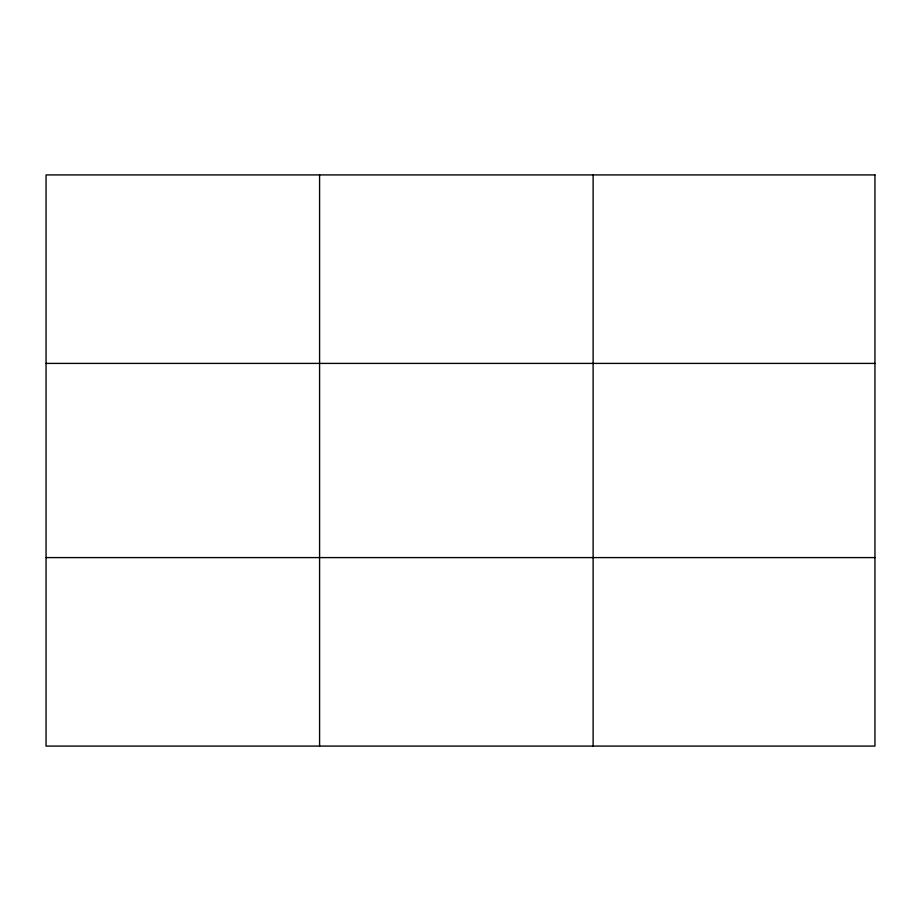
<?xml version="1.0" encoding="UTF-8"?>
<svg xmlns="http://www.w3.org/2000/svg" width="921" height="921" viewBox="0 0 921 921"><rect width="100%" height="100%" fill="white"/><g stroke="black" fill="none" stroke-linecap="round" stroke-linejoin="round"><path stroke-width="1.38" d="M319.587 746.079L319.587 174.921M593.124 746.079L593.124 174.921M46.05 363.404L874.95 363.404M46.05 557.596L874.95 557.596M874.95 174.921L874.95 746.079L46.05 746.079L46.05 174.921L874.95 174.921"/></g></svg>
